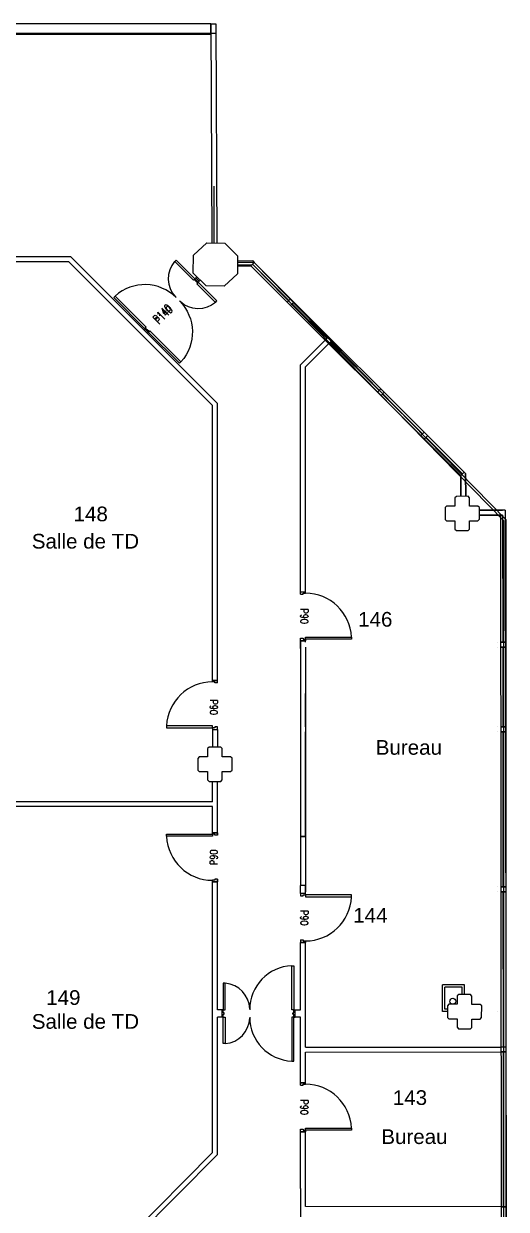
# Model space of a CAD drawing. Header units: centimetres. Extents: x -1707 to 3112, y 43 to 5669.
# Drawn here: x 151.98 to 161.83, y 79.16 to 103.36 of the extents above; entities that cross this region are included whole.
import ezdxf
from ezdxf.enums import TextEntityAlignment as Align

# ---------------------------------------------------------------- set-up
doc = ezdxf.new("R2010")
doc.units = ezdxf.units.CM
doc.header["$LTSCALE"] = 100
doc.header["$MEASUREMENT"] = 0
doc.linetypes.add('CACHE2', pattern=[0.1875, 0.125, -0.0625])
for name, color, linetype in [('0_Désignation', 7, 'Continuous'), ('0_Numéro de salle', 250, 'Continuous'), ('1-cloison', 9, 'Continuous')]:
    doc.layers.add(name, color=color, linetype=linetype)
doc.styles.add('ATT', font='ROMANS', dxfattribs={"width": 0.8, "height": 0.15})
doc.styles.get("Standard").update_dxf_attribs({"font": 'arial.ttf', "height": 0.2})

# ---------------------------------------------------------------- blocks, each defined once
blk = doc.blocks.new('P90c10g')
for p, q in [((3, 103.9), (3, 10)), ((7, 103.9), (3, 103.9)), ((7, 10), (7, 103.9)), ((0, 10), (0, 0)), ((3, 10), (0, 10)), ((0, 0), (5, 0)), ((3, 10), (7, 10)), ((3, 5), (3, 10)), ((5, 5), (3, 5)), ((5, 0), (5, 5)), ((95, 0), (95, 5)), ((95, 5), (97, 5)), ((95, 0), (100, 0)), ((97, 10), (100, 10)), ((97, 5), (97, 10)), ((100, 0), (100, 10))]:
    blk.add_line(p, q)
blk.add_arc((3, 10), 94, 0, 87.2706)
at = {"style": 'ATT', "width": 0.8, "flags": 8}
blk.add_attdef('REF1', text='', height=15, dxfattribs=at).set_placement((50, 0), align=Align.CENTER)
blk = doc.blocks.new('P90c10d')
for p, q in [((-7, 10), (-7, 103.9)), ((-7, 103.9), (-3, 103.9)), ((-3, 103.9), (-3, 10)), ((-100, 0), (-100, 10)), ((-97, 10), (-100, 10)), ((-95, 0), (-100, 0)), ((-97, 5), (-97, 10)), ((-95, 5), (-97, 5)), ((-95, 0), (-95, 5)), ((-3, 10), (-7, 10)), ((-5, 0), (-5, 5)), ((-5, 5), (-3, 5)), ((0, 0), (-5, 0)), ((-3, 10), (0, 10)), ((-3, 5), (-3, 10)), ((0, 10), (0, 0))]:
    blk.add_line(p, q)
blk.add_arc((-3, 10), 94, 92.7294, 180)
at = {"style": 'ATT', "width": 0.8, "flags": 8}
blk.add_attdef('REF1', text='', height=15, dxfattribs=at).set_placement((-50, 0), align=Align.CENTER)
blk = doc.blocks.new('A$C582C38D5')
for p, q in [((143, 89.9), (147, 89.9)), ((143, 0), (143, 89.9)), ((147, 89.9), (147, 0)), ((7, 53.9), (3, 53.9)), ((3, 53.9), (3, 0)), ((7, 0), (7, 53.9)), ((0, 0), (0, -15)), ((3, 0), (0, 0)), ((3, 0), (7, 0)), ((3, -6), (3, 0)), ((147, 0), (143, 0)), ((147, 0), (150, 0)), ((147, -6), (147, 0)), ((150, -15), (150, 0)), ((3, -15), (0, -15)), ((5, -6), (3, -6)), ((3, -15), (3, -9)), ((3, -9), (5, -9)), ((3, -68.9), (3, -15)), ((3, -15), (7, -15)), ((5, -9), (5, -6)), ((7, -15), (7, -68.9)), ((143, -15), (143, -104.9)), ((147, -15), (143, -15)), ((145, -6), (147, -6)), ((145, -9), (145, -6)), ((145, -9), (147, -9)), ((147, -15), (147, -9)), ((147, -15), (150, -15)), ((147, -104.9), (147, -15)), ((7, -68.9), (3, -68.9)), ((143, -104.9), (147, -104.9))]:
    blk.add_line(p, q)
for centre, radius, start, end in [((147, 0), 90, 92.7294, 180), ((3, 0), 54.1, 2.0041, 85.7561), ((3, -15), 54.1, 274.2439, 357.9959), ((147, -15), 90, 180, 267.2706)]:
    blk.add_arc(centre, radius, start, end)
blk = doc.blocks.new('P140c10g')
for p, q in [((3, 99.9), (3, 10)), ((7, 99.9), (3, 99.9)), ((7, 10), (7, 99.9)), ((143, 10), (143, 63.9)), ((143, 63.9), (147, 63.9)), ((147, 63.9), (147, 10)), ((0, 10), (0, 0)), ((3, 10), (0, 10)), ((0, 0), (5, 0)), ((3, 10), (7, 10)), ((3, 5), (3, 10)), ((5, 5), (3, 5)), ((5, 0), (5, 5)), ((147, 10), (143, 10)), ((145, 0), (145, 5)), ((145, 5), (147, 5)), ((150, 0), (145, 0)), ((147, 10), (150, 10)), ((147, 5), (147, 10)), ((150, 10), (150, 0))]:
    blk.add_line(p, q)
for centre, radius, start, end in [((3, 10), 90, 0, 87.2706), ((147, 10), 54.1, 94.2439, 177.9959)]:
    blk.add_arc(centre, radius, start, end)
at = {"style": 'ATT', "width": 0.8, "flags": 8}
blk.add_attdef('REF1', text='', height=15, dxfattribs=at).set_placement((50, 0), align=Align.CENTER)

msp = doc.modelspace()

# ---------------------------------------------------------------- linework, layer by layer
at = {"layer": '1-cloison', "color": 7, "ltscale": 2}
for p, q in [((155.795, 103.357), (151.204, 103.357)), ((155.796, 103.157), (151.204, 103.157)), ((146.145, 98.606), (152.933, 98.606)), ((150.855, 98.506), (152.892, 98.506)), ((155.49, 98.17), (155.511, 98.191)), ((155.49, 98.17), (155.561, 98.1)), ((155.561, 98.1), (155.581, 98.121)), ((157.731, 90.761), (157.631, 90.761)), ((155.831, 89.951), (155.931, 89.951)), ((155.931, 86.841), (155.831, 86.841)), ((157.731, 85.764), (157.631, 85.764)), ((156.021, 83.229), (155.931, 83.229)), ((156.021, 83.079), (155.931, 83.079))]:
    msp.add_line(p, q, dxfattribs=at)
at = {"layer": '1-cloison', "color": 7, "extrusion": (0.999999, 0.001155, 0)}
msp.add_line((155.795, 103.357), (155.818, 98.882), dxfattribs=at)
at = {"layer": '1-cloison', "color": 7, "extrusion": (0.999999, 0.001094, 0)}
msp.add_line((155.901, 103.357), (155.918, 98.88), dxfattribs=at)
at = {"layer": '1-cloison', "color": 7, "extrusion": (-1, -0.00098936, 0)}
msp.add_line((155.868, 98.881), (155.867, 100.038), dxfattribs=at)
at = {"layer": '1-cloison', "color": 7}
for p, q in [((155.831, 95.566), (152.892, 98.506)), ((155.931, 95.607), (152.933, 98.606)), ((156.67, 98.43), (156.342, 98.435)), ((156.691, 98.479), (156.343, 98.485)), ((156.67, 98.43), (161.779, 93.21)), ((156.691, 98.479), (161.829, 93.23)), ((160.082, 94.949), (157.424, 97.602)), ((158.169, 96.93), (157.46, 97.637)), ((157.495, 97.673), (160.153, 95.02)), ((158.133, 96.894), (157.631, 96.392)), ((158.206, 96.826), (157.731, 96.351)), ((158.133, 96.894), (158.204, 96.965)), ((158.204, 96.824), (158.275, 96.895)), ((158.239, 96.859), (159.233, 95.868)), ((157.631, 91.761), (157.631, 96.392)), ((157.731, 93.211), (157.731, 96.351)), ((159.198, 95.833), (159.268, 95.903)), ((155.931, 89.951), (155.931, 95.607)), ((159.268, 95.762), (159.339, 95.833)), ((160.117, 94.985), (159.304, 95.797)), ((155.831, 89.951), (155.831, 95.566)), ((160.153, 95.02), (160.082, 94.949)), ((157.731, 91.761), (157.731, 93.211)), ((161.779, 72.975), (161.779, 93.21)), ((161.829, 72.996), (161.829, 93.23)), ((157.731, 90.761), (157.631, 90.761)), ((157.731, 90.761), (157.631, 90.761)), ((157.631, 90.761), (157.631, 85.764)), ((157.731, 90.761), (157.631, 90.761)), ((157.631, 90.601), (157.631, 90.761)), ((157.731, 90.731), (157.731, 90.761)), ((157.731, 90.631), (157.731, 85.634)), ((157.731, 89.001), (157.731, 89.681)), ((155.831, 88.951), (155.831, 88.591)), ((155.931, 88.951), (155.931, 88.591)), ((157.731, 86.764), (157.731, 88.901)), ((155.931, 88.601), (155.931, 88.601)), ((155.831, 87.476), (155.831, 87.891)), ((155.931, 86.791), (155.931, 87.891)), ((155.831, 87.476), (150.823, 87.476)), ((155.831, 87.376), (150.823, 87.376)), ((155.831, 86.811), (155.831, 87.376)), ((157.731, 86.764), (157.631, 86.764)), ((155.831, 80.317), (155.831, 85.871)), ((155.831, 85.841), (155.931, 85.841)), ((155.931, 83.229), (155.931, 85.891)), ((157.731, 85.764), (157.631, 85.764)), ((157.631, 85.604), (157.631, 85.764)), ((157.731, 85.604), (157.731, 85.764)), ((157.731, 85.604), (157.631, 85.604)), ((157.731, 85.604), (157.731, 85.634)), ((157.731, 84.604), (157.631, 84.604)), ((157.631, 83.229), (157.631, 84.604)), ((157.731, 83.229), (157.731, 84.604)), ((160.977, 83.74), (160.527, 83.74)), ((160.527, 83.19), (160.527, 83.74)), ((160.977, 83.539), (160.977, 83.74)), ((160.577, 83.24), (160.577, 83.69)), ((160.927, 83.69), (160.577, 83.69)), ((160.927, 83.539), (160.927, 83.69)), ((155.931, 80.276), (155.931, 83.079)), ((157.631, 81.739), (157.631, 83.079)), ((157.731, 82.466), (157.731, 83.229)), ((160.626, 83.19), (160.527, 83.19)), ((160.626, 83.24), (160.577, 83.24)), ((157.731, 82.466), (161.72, 82.468)), ((157.731, 82.366), (161.72, 82.368)), ((157.731, 81.739), (157.731, 82.366)), ((157.731, 81.739), (157.631, 81.739)), ((157.731, 80.739), (157.631, 80.739)), ((157.631, 79.579), (157.631, 80.739)), ((157.731, 79.579), (157.731, 80.739)), ((151.186, 75.483), (155.931, 80.276)), ((153.685, 78.148), (155.831, 80.317)), ((157.631, 79.579), (157.631, 78.99)), ((157.731, 79.21), (157.731, 79.579)), ((161.723, 79.208), (157.731, 79.21))]:
    msp.add_line(p, q, dxfattribs=at)
at = {"layer": '1-cloison', "color": 7, "extrusion": (0.001102, -0.999999, 0)}
for p, q in [((156.343, 98.513), (156.652, 98.514)), ((156.652, 98.514), (156.343, 98.513)), ((156.652, 98.514), (156.652, 98.514))]:
    msp.add_line(p, q, dxfattribs=at)
at = {"layer": '1-cloison', "color": 7, "extrusion": (0.704121, 0.71008, 0)}
for p, q in [((156.682, 98.485), (156.652, 98.514)), ((156.652, 98.514), (156.652, 98.514)), ((156.652, 98.514), (156.682, 98.485)), ((156.682, 98.485), (156.682, 98.485))]:
    msp.add_line(p, q, dxfattribs=at)
at = {"layer": '1-cloison', "color": 7, "extrusion": (0.001838, -0.999998, 0)}
for p, q in [((156.342, 98.413), (156.611, 98.414)), ((156.611, 98.414), (156.342, 98.413)), ((156.611, 98.414), (156.611, 98.414))]:
    msp.add_line(p, q, dxfattribs=at)
at = {"layer": '1-cloison', "color": 7, "extrusion": (0.708325, -0.705886, 0)}
for p, q in [((156.611, 98.414), (156.682, 98.485)), ((156.682, 98.485), (156.611, 98.414)), ((156.611, 98.414), (156.611, 98.414)), ((156.682, 98.485), (156.682, 98.485)), ((157.354, 97.672), (157.424, 97.743)), ((157.424, 97.743), (157.354, 97.672)), ((157.495, 97.673), (157.424, 97.602)), ((160.224, 94.949), (160.153, 94.878)), ((160.899, 94.134), (160.97, 94.204)), ((160.97, 94.204), (160.899, 94.134)), ((160.97, 94.204), (160.97, 94.204)), ((160.899, 94.134), (160.899, 94.134))]:
    msp.add_line(p, q, dxfattribs=at)
at = {"layer": '1-cloison', "color": 7, "extrusion": (0.706458, 0.707755, 0)}
for p, q in [((157.424, 97.602), (156.611, 98.414)), ((156.611, 98.414), (156.611, 98.414)), ((156.611, 98.414), (157.424, 97.602)), ((157.495, 97.673), (156.682, 98.485)), ((156.682, 98.485), (156.682, 98.485)), ((156.682, 98.485), (157.495, 97.673))]:
    msp.add_line(p, q, dxfattribs=at)
at = {"layer": '1-cloison', "color": 7, "extrusion": (-0.706524, -0.707689, 0)}
for p, q in [((156.646, 98.449), (157.389, 97.708)), ((157.389, 97.708), (156.646, 98.449)), ((156.646, 98.449), (156.646, 98.449))]:
    msp.add_line(p, q, dxfattribs=at)
at = {"layer": '1-cloison', "color": 7, "extrusion": (0.706556, 0.707657, 0)}
for p, q in [((160.899, 94.134), (160.082, 94.949)), ((160.082, 94.949), (160.899, 94.134)), ((160.97, 94.204), (160.153, 95.02)), ((160.153, 95.02), (160.97, 94.204)), ((160.97, 94.204), (160.97, 94.204)), ((160.899, 94.134), (160.899, 94.134))]:
    msp.add_line(p, q, dxfattribs=at)
at = {"layer": '1-cloison', "color": 7, "extrusion": (-0.706415, -0.707798, 0)}
for p, q in [((160.188, 94.914), (160.934, 94.169)), ((160.934, 94.169), (160.188, 94.914)), ((160.934, 94.169), (160.934, 94.169))]:
    msp.add_line(p, q, dxfattribs=at)
at = {"layer": '1-cloison', "color": 7, "extrusion": (-0.704121, -0.71008, 0)}
for p, q in [((160.97, 94.204), (160.999, 94.175)), ((160.999, 94.175), (160.97, 94.204)), ((160.97, 94.204), (160.97, 94.204)), ((160.999, 94.175), (160.999, 94.175))]:
    msp.add_line(p, q, dxfattribs=at)
at = {"layer": '1-cloison', "color": 7, "extrusion": (0.999999, 0.001158, 0)}
for p, q in [((161, 93.709), (160.999, 94.175)), ((160.999, 94.175), (160.999, 94.175)), ((160.999, 94.175), (161, 93.709))]:
    msp.add_line(p, q, dxfattribs=at)
at = {"layer": '1-cloison', "color": 7, "extrusion": (1, 0.000977456, 0)}
for p, q in [((160.9, 93.709), (160.899, 94.134)), ((160.899, 94.134), (160.899, 94.134)), ((160.899, 94.134), (160.9, 93.709))]:
    msp.add_line(p, q, dxfattribs=at)
at = {"layer": '1-cloison', "color": 7, "extrusion": (0.00149, -0.999999, 0)}
for p, q in [((161.281, 93.427), (161.75, 93.428)), ((161.809, 93.428), (161.281, 93.427)), ((161.75, 93.428), (161.75, 93.428)), ((161.281, 93.327), (161.75, 93.328)), ((161.75, 93.328), (161.281, 93.327)), ((161.75, 93.328), (161.75, 93.328))]:
    msp.add_line(p, q, dxfattribs=at)
at = {"layer": '1-cloison', "color": 7, "extrusion": (-1, -0.000961295, 0)}
for p, q in [((161.75, 93.428), (161.75, 93.428)), ((161.809, 93.428), (161.829, 73.063))]:
    msp.add_line(p, q, dxfattribs=at)
at = {"layer": '1-cloison', "color": 7, "extrusion": (-1, -0.000964568, 0)}
for p, q in [((161.65, 93.328), (161.65, 93.328)), ((161.709, 93.328), (161.729, 73.099))]:
    msp.add_line(p, q, dxfattribs=at)
at = {"layer": '1-cloison', "color": 7, "extrusion": (-1, -0.000958363, 0)}
for p, q in [((161.7, 93.328), (161.7, 93.328)), ((161.762, 90.733), (161.759, 93.328)), ((161.763, 90.733), (161.763, 90.733)), ((161.763, 89.003), (161.764, 90.633)), ((161.767, 89.003), (161.767, 89.003))]:
    msp.add_line(p, q, dxfattribs=at)
at = {"layer": '1-cloison', "color": 7, "linetype": 'Continuous'}
for p, q in [((157.631, 90.761), (157.731, 90.761)), ((157.631, 86.764), (157.731, 86.764)), ((157.631, 84.604), (157.731, 84.604)), ((157.631, 81.739), (157.731, 81.739)), ((157.631, 80.739), (157.731, 80.739))]:
    msp.add_line(p, q, dxfattribs=at)
at = {"layer": '1-cloison', "color": 7, "extrusion": (0.000531851, -1, 0)}
for p, q in [((161.654, 90.733), (161.654, 90.733)), ((161.654, 90.633), (161.654, 90.633)), ((161.713, 90.733), (161.813, 90.733)), ((161.813, 90.733), (161.713, 90.733)), ((161.713, 90.633), (161.814, 90.633)), ((161.814, 90.633), (161.713, 90.633)), ((161.754, 90.733), (161.754, 90.733)), ((161.754, 90.633), (161.754, 90.633)), ((161.658, 89.003), (161.658, 89.003)), ((161.658, 88.903), (161.658, 88.903)), ((161.717, 89.003), (161.817, 89.003)), ((161.817, 89.003), (161.717, 89.003)), ((161.717, 88.903), (161.817, 88.903)), ((161.817, 88.903), (161.717, 88.903)), ((161.758, 89.003), (161.758, 89.003)), ((161.758, 88.903), (161.758, 88.903)), ((161.657, 85.735), (161.657, 85.735)), ((161.717, 85.735), (161.817, 85.735)), ((161.817, 85.735), (161.717, 85.735)), ((161.757, 85.735), (161.757, 85.735)), ((161.657, 85.635), (161.657, 85.635)), ((161.717, 85.635), (161.817, 85.635)), ((161.817, 85.635), (161.717, 85.635)), ((161.757, 85.635), (161.757, 85.635)), ((161.719, 83.295), (161.719, 83.295)), ((161.759, 83.295), (161.759, 83.295)), ((161.659, 83.195), (161.659, 83.195)), ((161.663, 79.208), (161.663, 79.208)), ((161.723, 79.208), (161.823, 79.208)), ((161.823, 79.208), (161.723, 79.208)), ((161.763, 79.208), (161.763, 79.208))]:
    msp.add_line(p, q, dxfattribs=at)
at = {"layer": '1-cloison', "color": 7, "extrusion": (-1, -0.000956149, 0)}
for p, q in [((161.764, 90.633), (161.764, 90.633)), ((161.767, 85.735), (161.763, 88.903)), ((161.767, 88.903), (161.767, 88.903)), ((161.764, 88.277), (161.767, 85.735)), ((161.766, 85.735), (161.766, 85.735))]:
    msp.add_line(p, q, dxfattribs=at)
at = {"layer": '1-cloison', "color": 7, "extrusion": (-1, -0.000945006, 0)}
for p, q in [((161.767, 85.635), (161.769, 83.295)), ((161.769, 82.468), (161.767, 85.635)), ((161.767, 85.635), (161.767, 85.635)), ((161.709, 83.295), (161.709, 83.295))]:
    msp.add_line(p, q, dxfattribs=at)
at = {"layer": '1-cloison', "color": 7, "extrusion": (-1, -0.000975048, 0)}
for p, q in [((161.769, 82.368), (161.773, 79.208)), ((161.773, 79.208), (161.769, 82.368)), ((161.773, 79.208), (161.773, 79.208))]:
    msp.add_line(p, q, dxfattribs=at)
at = {"layer": '1-cloison', "color": 7, "ltscale": 2}
msp.add_lwpolyline([(155.795, 103.357), (155.901, 103.357), (155.902, 103.157), (155.795, 103.157)], close=True, dxfattribs=at)
at = {"layer": '1-cloison', "color": 7}
msp.add_lwpolyline([(155.796, 103.137), (151.204, 103.137)], dxfattribs=at)
at = {"layer": '1-cloison', "color": 7, "flags": 128}
for points in [[(155.437, 98.265), (155.443, 98.631), (155.714, 98.884), (156.083, 98.878), (156.345, 98.616), (156.339, 98.249), (156.068, 97.997), (155.699, 98.003)], [(160.81, 93.709), (160.78, 93.679), (160.78, 93.509), (160.61, 93.509), (160.58, 93.478), (160.581, 93.238), (160.611, 93.209), (160.781, 93.209), (160.781, 93.039), (160.812, 93.009), (161.052, 93.01), (161.081, 93.04), (161.081, 93.21), (161.251, 93.21), (161.281, 93.24), (161.28, 93.48), (161.25, 93.51), (161.08, 93.51), (161.08, 93.68), (161.05, 93.71)], [(155.76, 88.591), (155.73, 88.561), (155.73, 88.391), (155.56, 88.39), (155.53, 88.36), (155.531, 88.12), (155.561, 88.09), (155.731, 88.091), (155.731, 87.921), (155.761, 87.891), (156.001, 87.891), (156.031, 87.921), (156.031, 88.091), (156.201, 88.092), (156.231, 88.122), (156.23, 88.362), (156.2, 88.392), (156.03, 88.391), (156.03, 88.561), (156, 88.591)], [(160.857, 83.54), (160.827, 83.51), (160.827, 83.34), (160.657, 83.34), (160.627, 83.31), (160.626, 83.07), (160.656, 83.04), (160.826, 83.04), (160.826, 82.87), (160.856, 82.84), (161.096, 82.839), (161.126, 82.869), (161.126, 83.039), (161.296, 83.039), (161.326, 83.069), (161.327, 83.309), (161.297, 83.339), (161.127, 83.339), (161.127, 83.509), (161.097, 83.539)]]:
    msp.add_lwpolyline(points, close=True, dxfattribs=at)
at = {"layer": '1-cloison', "color": 7, "linetype": 'Continuous'}
msp.add_lwpolyline([(157.631, 83.079), (157.631, 83.079), (157.521, 83.079), (157.521, 83.229), (157.631, 83.229)], dxfattribs=at)
at = {"layer": '1-cloison', "color": 7, "extrusion": (-0.000549025, -1, 0)}
for elevation in [-82.557, -82.457]:
    msp.add_lwpolyline([(161.674, 0), (161.774, 0), (161.774, 8.627), (161.674, 8.627)], close=True, dxfattribs=dict(at, elevation=elevation))
at = {"layer": '1-cloison', "color": 7, "linetype": 'Continuous'}
msp.add_circle((160.737, 83.402), 0.06, dxfattribs=at)

# ---------------------------------------------------------------- block references
at = {"layer": '1-cloison', "color": 7, "xscale": 0.01, "yscale": 0.01, "zscale": 0.01}
for name, p, rotation, values in [('P140c10g', (154.5, 97.039), 44.99415658445677, {'REF1': 'P140'}), ('P90c10d', (157.631, 90.761), 270, {'REF1': 'P90'}), ('P90c10d', (155.931, 86.841), 90, {'REF1': 'P90'}), ('P90c10g', (157.631, 85.604), 270, {'REF1': 'P90'}), ('P90c10d', (157.631, 80.739), 270, {'REF1': 'P90'})]:
    msp.add_blockref(name, p, dxfattribs=dict(at, rotation=rotation)).add_auto_attribs(values)
at = {"layer": '1-cloison', "color": 7}
ref = msp.add_blockref('P140c10g', (154.429, 97.11), dxfattribs=dict(at, xscale=-0.01, yscale=0.01, zscale=0.01, rotation=224.9941565844568))
ref.add_attrib('REF1', 'P140', dxfattribs={"layer": '0', "height": 0.15, "rotation": 44.9942, "style": 'ATT', "width": 0.8, "flags": 8}).set_placement((154.889, 97.357), align=Align.CENTER)
ref = msp.add_blockref('P90c10g', (155.931, 88.951), dxfattribs=dict(at, xscale=0.01, yscale=0.01, zscale=0.01, rotation=90))
ref.add_attrib('REF1', 'P90', dxfattribs={"layer": '0', "height": 0.15, "rotation": 270, "style": 'ATT', "width": 0.8, "flags": 8}).set_placement((155.781, 89.405), align=Align.CENTER)
at = {"layer": '1-cloison', "color": 7, "xscale": 0.01, "yscale": 0.01, "zscale": 0.01}
msp.add_blockref('A$C582C38D5', (156.021, 83.229), dxfattribs=at)

# ---------------------------------------------------------------- texts
at = {"layer": '0_Désignation', "color": 7, "linetype": 'Continuous', "char_height": 0.3, "attachment_point": 1}
for s, width, insert in [('\\pxt4;Salle de TD', 3.17567, (152.143, 92.943)), ('\\pxt4;{\\C256;Salle de TD}', 2.72713, (152.143, 83.14)), ('\\pxt4;{\\C256;Bureau}', 0.107, (159.278, 80.788))]:
    msp.add_mtext_dynamic_manual_height_columns(s, width=width, gutter_width=0.01, heights=[0], dxfattribs=dict(at, insert=insert))
at = {"layer": '0_Désignation', "color": 7, "linetype": 'CACHE2', "insert": (159.164, 88.734), "char_height": 0.3, "attachment_point": 1}
msp.add_mtext_dynamic_manual_height_columns('\\pxt4;Bureau', width=0.107, gutter_width=0.01, heights=[0], dxfattribs=at)
at = {"layer": '0_Numéro de salle', "color": 7, "linetype": 'Continuous', "char_height": 0.3, "attachment_point": 1}
for s, insert in [('148', (152.996, 93.5)), ('146', (158.805, 91.349)), ('144', (158.704, 85.306)), ('149', (152.438, 83.628)), ('143', (159.513, 81.585))]:
    msp.add_mtext_dynamic_manual_height_columns(s, width=0.02114, gutter_width=0.01, heights=[0], dxfattribs=dict(at, insert=insert))

doc.saveas('drawing.dxf')
